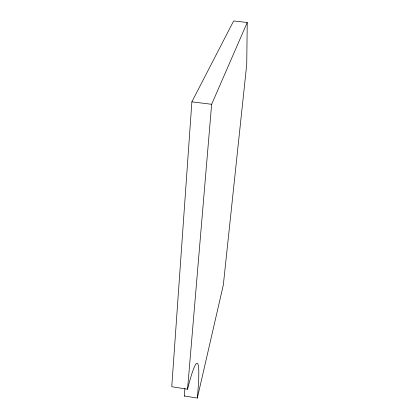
<?xml version="1.0" encoding="UTF-8"?>
<svg xmlns="http://www.w3.org/2000/svg" width="419" height="419" viewBox="0 0 419 419"><rect width="100%" height="100%" fill="white"/><g stroke="black" fill="none" stroke-linecap="round" stroke-linejoin="round"><path stroke-width="0.63" d="M197.333 398.05A114.471 8.144 -80.7 0 0 187.55 389.23L171.759 386.732L191.876 101.827L233.645 20.95L247.241 22.506L246.728 64.411L223.332 284.972L197.333 398.05L184.339 395.981A114.267 10.26 -80.3 0 0 184.894 388.355M184.318 396.269L184.339 395.981M187.55 389.235L211.642 104.289L247.241 22.506M191.876 101.827L211.642 104.289"/></g></svg>
